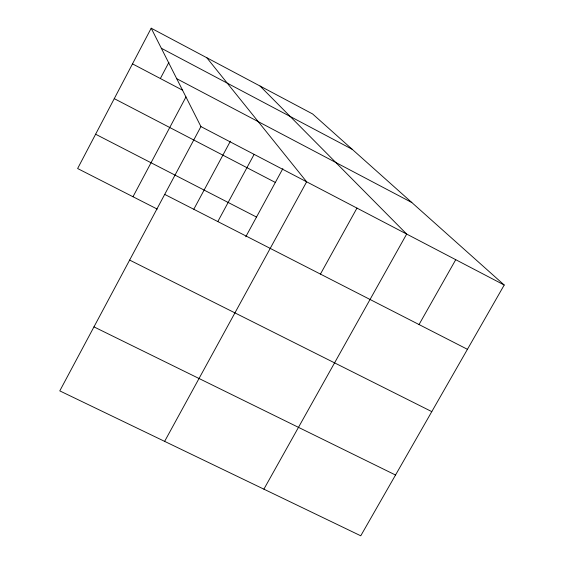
<?xml version="1.0" encoding="UTF-8"?>
<svg xmlns="http://www.w3.org/2000/svg" width="564" height="564" viewBox="0 0 564 564"><rect width="100%" height="100%" fill="white"/><g stroke="black" fill="none" stroke-linecap="round" stroke-linejoin="round"><path stroke-width="0.85" d="M151.194 28.2L200.925 126.576L59.784 390.887L360.756 535.8L504.216 285.017L312.604 113.949L151.194 28.2L77.628 168.53L157.236 209.089M160.359 78.523L168.911 62.315M132.991 196.737L186 96.902M193.826 209.209L230.387 141.197M217.81 221.567L254.131 154.374M245.777 236.767L282.86 168.615M164.632 441.372L306.647 181.805L206.798 57.739M320.444 274.09L356.97 208.095M263.889 489.157L406.665 234.053L260.046 86.031M419.038 324.547L455.74 259.694M93.962 326.88L395.519 475.022M129.635 260.074L431.784 411.621M164.709 194.397L467.429 349.313M95.612 134.225L256.507 217.055M114.266 98.644L275.338 182.447M200.925 126.576L504.216 285.017M176.722 78.699L411.826 202.532M132.491 63.873L182.651 90.247M161.325 48.243L352.211 149.305"/></g></svg>
